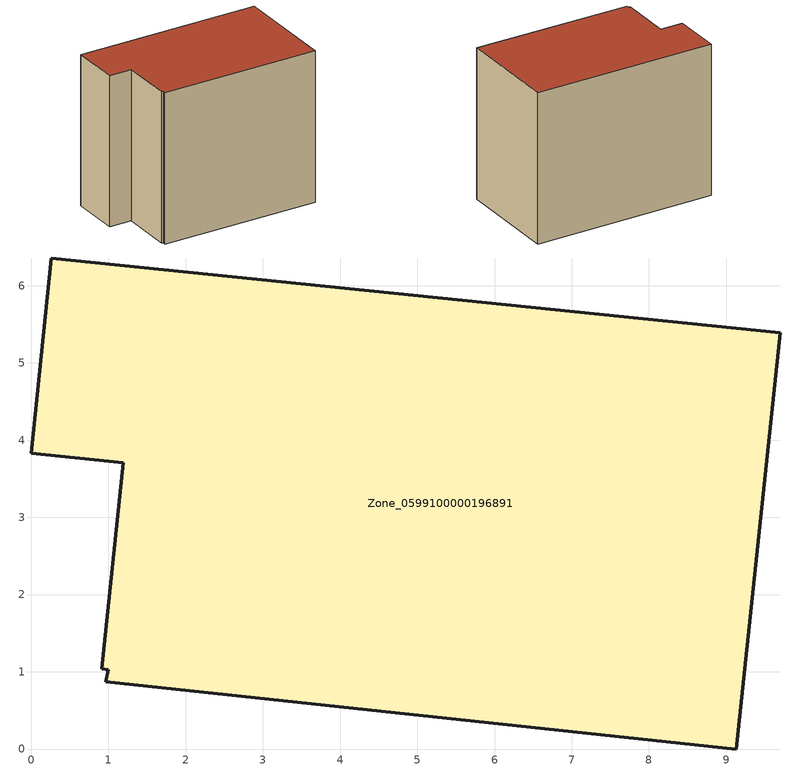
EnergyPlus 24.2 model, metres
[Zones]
Zone_0599100000196891
 floor ground (C_G): 0.92,1.04 1.19,3.71 0,3.83 0.26,6.36 9.7,5.39 9.13,0 0.96,0.87 1,1.03 z0
 wall outside (C_F): 9.7,5.39 0.26,6.36 0,3.83 1.19,3.71 0.92,1.04 1,1.03 0.96,0.87 9.13,0 9.7,5.39 z0:7.89
 roof outside (C_R): 1.19,3.71 0.92,1.04 1,1.03 0.96,0.87 9.13,0 9.7,5.39 0.26,6.36 0,3.83 z7.89
[BUILDING]
Pand.0599100000196891: North Axis=0; Terrain=City; Loads Convergence Tolerance Value=0.04; Temperature Convergence Tolerance Value=0.4; Solar Distribution=FullExterior; Maximum Number of Warmup Days=25; Minimum Number of Warmup Days=1
[Site:Location]
Rotterdam.The.Hague.AP_ZH_NLD Design_Conditions: Latitude=51.96; Longitude=4.45; Time Zone=1; Elevation=-4.5
[SITE:GROUNDTEMPERATURE:BUILDINGSURFACE]
18, 18, 18, 18, 18, 18, 18, 18, 18, 18, 18, 18
[MATERIAL] Thermal Absorptance=0.9; Solar Absorptance=0.7; Visible Absorptance=0.7
Name | Roughness | Thickness | Conductivity | Density | Specific Heat
G.TI.1975-1991 | MediumSmooth | 0.15 | 0.288461 | 540 | 1210
F.TI.1975-1991 | Rough | 0.3 | 0.230769 | 1920 | 840
R.TI.1975-1991 | MediumRough | 0.2 | 0.153846 | 1500 | 1000
[CONSTRUCTION]
C_G: G.TI.1975-1991
C_F: F.TI.1975-1991
C_R: R.TI.1975-1991
[ZONE]
Zone_0599100000196891: Type=1; Multiplier=1; Ceiling Height=Autocalculate; Volume=Autocalculate; Floor Area=autocalculate; Part of Total Floor Area=Yes
[ZONEINFILTRATION:DESIGNFLOWRATE]
Infil_Zone_0599100000196891: Zone or ZoneList or Space or SpaceList=Zone_0599100000196891; Schedule=AlwaysOn; Design Flow Rate Calculation Method=Flow/Area; Flow Rate per Floor Area=0.003; Constant Term Coefficient=1; Temperature Term Coefficient=0; Velocity Term Coefficient=0; Velocity Squared Term Coefficient=0
[HVACTEMPLATE:ZONE:IDEALLOADSAIRSYSTEM]
Zone_0599100000196891: Maximum Heating Supply Air Temperature=50; Minimum Cooling Supply Air Temperature=13; Maximum Heating Supply Air Humidity Ratio=0.0156; Minimum Cooling Supply Air Humidity Ratio=0.0077; Heating Limit=NoLimit; Cooling Limit=NoLimit; Dehumidification Control Type=ConstantSensibleHeatRatio; Cooling Sensible Heat Ratio=0.7; Dehumidification Setpoint=60; Humidification Control Type=None; Humidification Setpoint=30; Outdoor Air Method=None; Outdoor Air Flow Rate per Person=0.00944; Outdoor Air Flow Rate per Zone Floor Area=0; Outdoor Air Flow Rate per Zone=0; Demand Controlled Ventilation Type=None; Outdoor Air Economizer Type=NoEconomizer; Heat Recovery Type=None; Sensible Heat Recovery Effectiveness=0.7; Latent Heat Recovery Effectiveness=0.65
[ZONECONTROL:THERMOSTAT]
ThermostatControl_Zone_0599100000196891: Zone or ZoneList=Zone_0599100000196891; Control Type Schedule=DualSetpointControlType; Control 1=Thermostat_Zone_0599100000196891; Temperature Difference Between Cutout And Setpoint=0
[THERMOSTATSETPOINT:DUALSETPOINT]
Thermostat_Zone_0599100000196891: Heating Setpoint Temperature Schedule=HeatingSetpoint_Zone_0599100000196891; Cooling Setpoint Temperature Schedule=CoolingSetpoint_Zone_0599100000196891
[SCHEDULE:COMPACT]
HeatingSetpoint_Zone_0599100000196891: Through: 12/31, For: AllDays, Until: 24:00, 21
CoolingSetpoint_Zone_0599100000196891: Through: 12/31, For: AllDays, Until: 24:00, 24
DualSetpointControlType: Through: 12/31, For: AllDays, Until: 24:00, 4
AlwaysOn: Through: 12/31, For: AllDays, Until: 24:00, 1
